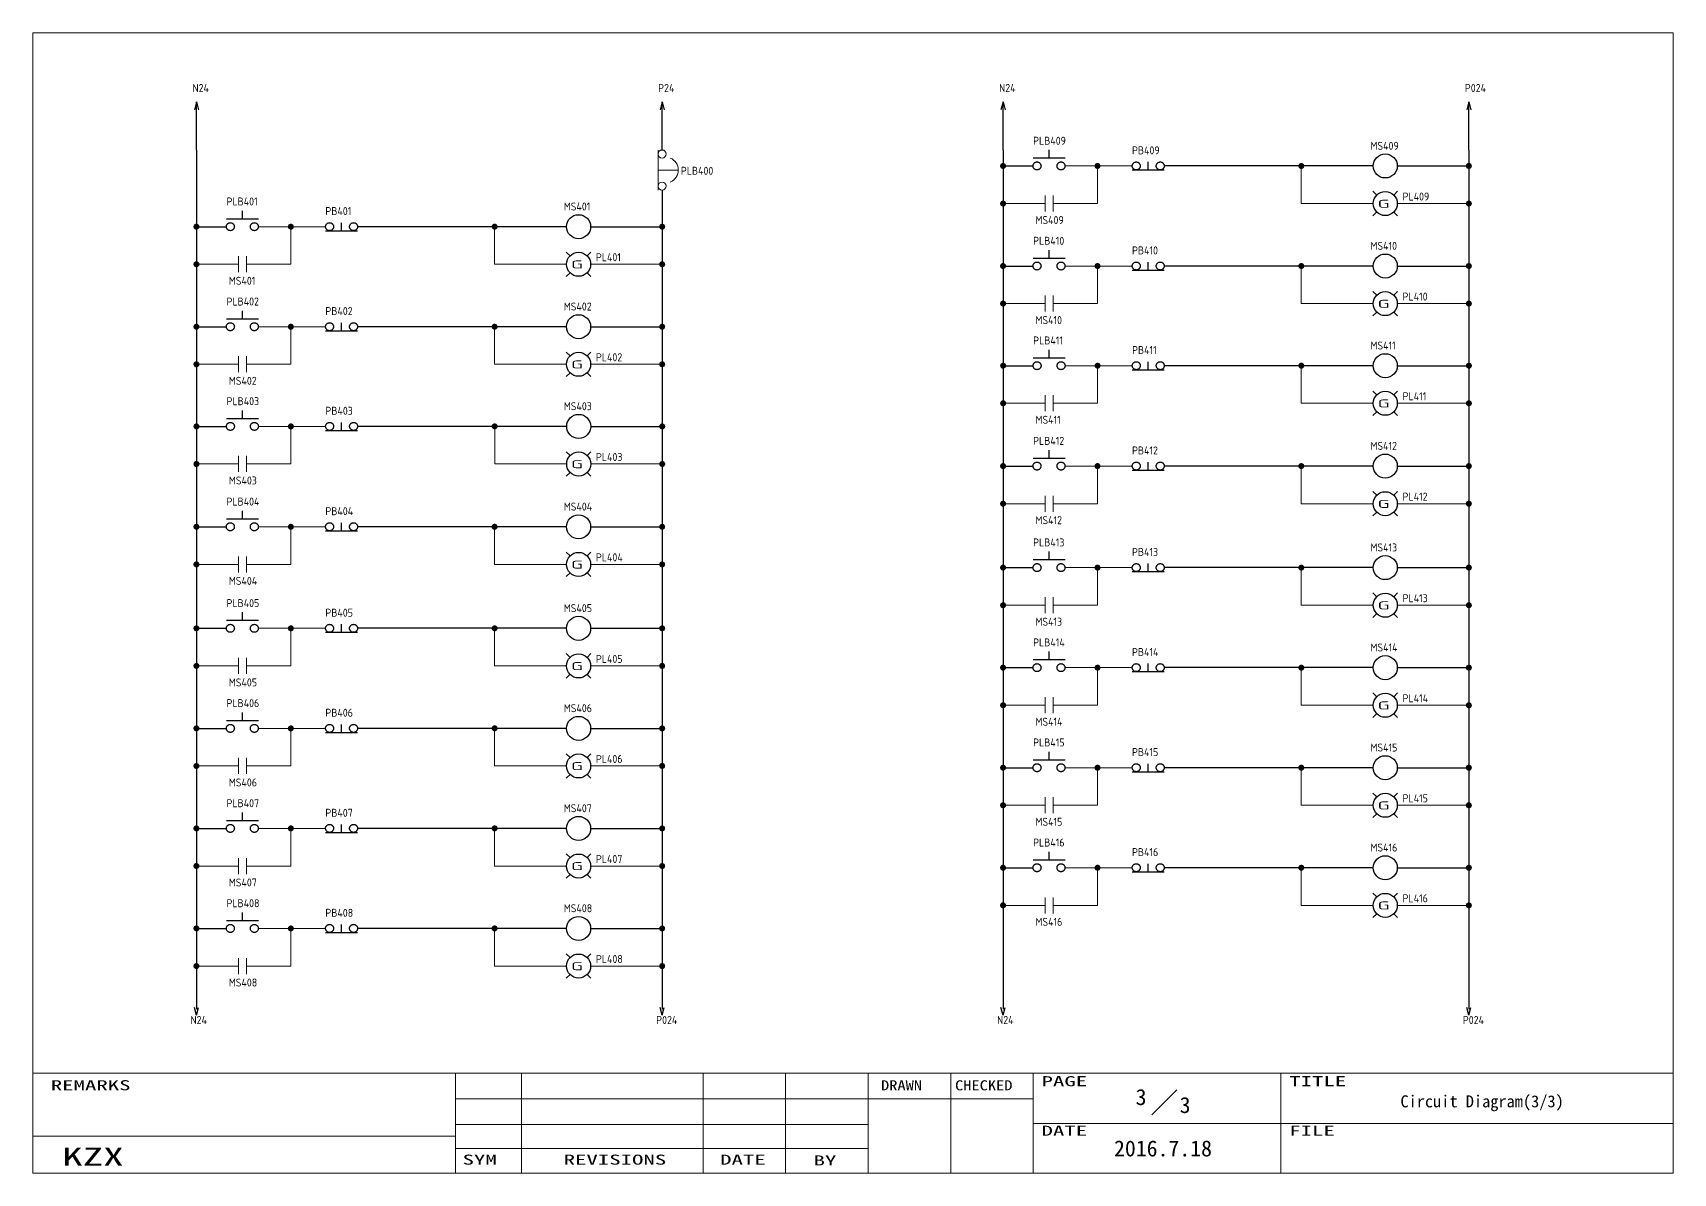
# Model space of a CAD drawing. Extents: x -319 to 2858, y -2689 to 285.
# Drawn here: x 1914 to 2324, y -1587.7 to -1302.7 of the extents above; entities that cross this region are included whole.
import ezdxf
from ezdxf.enums import TextEntityAlignment as Align

# ---------------------------------------------------------------- set-up
doc = ezdxf.new("R2010")
doc.units = 0
doc.header["$LTSCALE"] = 0.3
doc.header["$MEASUREMENT"] = 0
doc.linetypes.add('実線', pattern=[20001, 20000, -1])
doc.layers.get('0').update_dxf_attribs({"linetype": '実線'})
for name, color, linetype, lineweight in [('01図枠', 5, 'CONTINUOUS', 9), ('02接続図', 7, 'CONTINUOUS', 5), ('10外形', 7, 'CONTINUOUS', 9)]:
    doc.layers.add(name, color=color, linetype=linetype, lineweight=lineweight)
doc.layers.add('BLOCK', color=7, linetype='CONTINUOUS')
doc.layers.add('図形１', color=7, linetype='実線')
doc.styles.get("Standard").update_dxf_attribs({"font": 'ISOCP.shx', "height": 4, "bigfont": 'extfont.shx'})
doc.styles.add('電気標準', font='ISOCP.shx', dxfattribs={"height": 2.5, "bigfont": 'extfont.shx'})
doc.styles.add('ＭＳＰゴシック', font='')
doc.styles.get('ＭＳＰゴシック').set_extended_font_data('SimSun')

# ---------------------------------------------------------------- blocks, each defined once
blk = doc.blocks.new('矢印（右向）')
at = {"layer": 'BLOCK'}
for q in [(-1.93, 0.52), (-1.93, -0.52)]:
    blk.add_line((0, 0), q, dxfattribs=at)

msp = doc.modelspace()

# ---------------------------------------------------------------- linework, layer by layer
for p, q in [((1954.91, -1331.96), (1954.91, -1319.96)), ((2071.31, -1331.96), (2071.31, -1319.96)), ((2156.52, -1331.96), (2156.52, -1319.96)), ((2272.93, -1331.96), (2272.93, -1319.96)), ((2168, -1333.95), (2168, -1331.95)), ((2164, -1333.95), (2172, -1333.95)), ((2192.8, -1336.95), (2192.8, -1334.95)), ((2249.05, -1335.95), (2196.8, -1335.95)), ((2255.05, -1335.95), (2272.93, -1335.95)), ((2188.8, -1336.95), (2196.8, -1336.95)), ((1966.38, -1349.12), (1966.38, -1347.12)), ((1962.38, -1349.12), (1970.38, -1349.12)), ((1987.18, -1352.12), (1995.18, -1352.12)), ((1991.18, -1352.12), (1991.18, -1350.12)), ((2047.43, -1351.12), (1995.18, -1351.12)), ((2053.43, -1351.12), (2071.31, -1351.12)), ((2168, -1358.95), (2168, -1356.95)), ((2164, -1358.95), (2172, -1358.95)), ((2192.8, -1361.95), (2192.8, -1359.95)), ((2249.05, -1360.95), (2196.8, -1360.95)), ((2255.05, -1360.95), (2272.93, -1360.95)), ((2188.8, -1361.95), (2196.8, -1361.95)), ((1966.38, -1374.12), (1966.38, -1372.12)), ((1962.38, -1374.12), (1970.38, -1374.12)), ((1987.18, -1377.12), (1995.18, -1377.12)), ((1991.18, -1377.12), (1991.18, -1375.12)), ((2047.43, -1376.12), (1995.18, -1376.12)), ((2053.43, -1376.12), (2071.31, -1376.12)), ((2164.01, -1383.86), (2172.01, -1383.86)), ((2168.01, -1383.86), (2168.01, -1381.86)), ((2192.81, -1386.86), (2192.81, -1384.86)), ((2188.81, -1386.86), (2196.81, -1386.86)), ((2249.06, -1385.86), (2196.81, -1385.86)), ((2255.06, -1385.86), (2272.94, -1385.86)), ((1966.39, -1399.03), (1966.39, -1397.03)), ((1962.39, -1399.03), (1970.39, -1399.03)), ((1987.19, -1402.03), (1995.19, -1402.03)), ((1991.19, -1402.03), (1991.19, -1400.03)), ((2047.45, -1401.03), (1995.19, -1401.03)), ((2053.45, -1401.03), (2071.32, -1401.03)), ((2164, -1408.95), (2172, -1408.95)), ((2168, -1408.95), (2168, -1406.95)), ((2192.8, -1411.95), (2192.8, -1409.95)), ((2188.8, -1411.95), (2196.8, -1411.95)), ((2249.05, -1410.95), (2196.8, -1410.95)), ((2255.05, -1410.95), (2272.93, -1410.95)), ((1966.38, -1424.12), (1966.38, -1422.12)), ((1962.38, -1424.12), (1970.38, -1424.12)), ((1991.18, -1427.12), (1991.18, -1425.12)), ((2047.43, -1426.12), (1995.18, -1426.12)), ((2053.43, -1426.12), (2071.31, -1426.12)), ((1987.18, -1427.12), (1995.18, -1427.12)), ((2164, -1434.33), (2172, -1434.33)), ((2168, -1434.33), (2168, -1432.33)), ((2188.8, -1437.33), (2196.8, -1437.33)), ((2192.8, -1437.33), (2192.8, -1435.33)), ((2249.05, -1436.33), (2196.8, -1436.33)), ((2255.05, -1436.33), (2272.93, -1436.33)), ((1962.38, -1449.5), (1970.38, -1449.5)), ((1966.38, -1449.5), (1966.38, -1447.5)), ((1991.18, -1452.5), (1991.18, -1450.5)), ((1987.18, -1452.5), (1995.18, -1452.5)), ((2047.43, -1451.5), (1995.18, -1451.5)), ((2053.43, -1451.5), (2071.31, -1451.5)), ((2164, -1459.33), (2172, -1459.33)), ((2168, -1459.33), (2168, -1457.33)), ((2188.8, -1462.33), (2196.8, -1462.33)), ((2192.8, -1462.33), (2192.8, -1460.33)), ((2249.05, -1461.33), (2196.8, -1461.33)), ((2255.05, -1461.33), (2272.93, -1461.33)), ((1962.38, -1474.5), (1970.38, -1474.5)), ((1966.38, -1474.5), (1966.38, -1472.5)), ((1991.18, -1477.5), (1991.18, -1475.5)), ((1987.18, -1477.5), (1995.18, -1477.5)), ((2047.43, -1476.5), (1995.18, -1476.5)), ((2053.43, -1476.5), (2071.31, -1476.5)), ((2168, -1484.33), (2168, -1482.33)), ((2164, -1484.33), (2172, -1484.33)), ((2188.8, -1487.33), (2196.8, -1487.33)), ((2192.8, -1487.33), (2192.8, -1485.33)), ((2249.05, -1486.33), (2196.8, -1486.33)), ((2255.05, -1486.33), (2272.93, -1486.33)), ((1962.38, -1499.5), (1970.38, -1499.5)), ((1966.38, -1499.5), (1966.38, -1497.5)), ((1991.18, -1502.5), (1991.18, -1500.5)), ((1987.18, -1502.5), (1995.18, -1502.5)), ((2047.43, -1501.5), (1995.18, -1501.5)), ((2053.43, -1501.5), (2071.31, -1501.5)), ((2168, -1509.33), (2168, -1507.33)), ((2164, -1509.33), (2172, -1509.33)), ((2188.8, -1512.33), (2196.8, -1512.33)), ((2192.8, -1512.33), (2192.8, -1510.33)), ((2249.05, -1511.33), (2196.8, -1511.33)), ((2255.05, -1511.33), (2272.93, -1511.33)), ((1962.38, -1524.5), (1970.38, -1524.5)), ((1966.38, -1524.5), (1966.38, -1522.5)), ((1987.18, -1527.5), (1995.18, -1527.5)), ((1991.18, -1527.5), (1991.18, -1525.5)), ((2047.43, -1526.5), (1995.18, -1526.5)), ((2053.43, -1526.5), (2071.31, -1526.5))]:
    msp.add_line(p, q)
for centre in [(2165, -1335.95), (2171, -1335.95), (2189.8, -1335.95), (2195.8, -1335.95), (1963.38, -1351.12), (1969.38, -1351.12), (1988.18, -1351.12), (1994.18, -1351.12), (2165, -1360.95), (2171, -1360.95), (2189.8, -1360.95), (2195.8, -1360.95), (1963.38, -1376.12), (1969.38, -1376.12), (1988.18, -1376.12), (1994.18, -1376.12), (2165.01, -1385.86), (2171.01, -1385.86), (2189.81, -1385.86), (2195.81, -1385.86), (1963.39, -1401.03), (1969.39, -1401.03), (1988.19, -1401.03), (1994.19, -1401.03), (2165, -1410.95), (2171, -1410.95), (2189.8, -1410.95), (2195.8, -1410.95), (1963.38, -1426.12), (1969.38, -1426.12), (1988.18, -1426.12), (1994.18, -1426.12), (2165, -1436.33), (2171, -1436.33), (2189.8, -1436.33), (2195.8, -1436.33), (1963.38, -1451.5), (1969.38, -1451.5), (1988.18, -1451.5), (1994.18, -1451.5), (2165, -1461.33), (2171, -1461.33), (2189.8, -1461.33), (2195.8, -1461.33), (1963.38, -1476.5), (1969.38, -1476.5), (1988.18, -1476.5), (1994.18, -1476.5), (2165, -1486.33), (2171, -1486.33), (2189.8, -1486.33), (2195.8, -1486.33), (1963.38, -1501.5), (1969.38, -1501.5), (1988.18, -1501.5), (1994.18, -1501.5), (2165, -1511.33), (2171, -1511.33), (2189.8, -1511.33), (2195.8, -1511.33), (1963.38, -1526.5), (1969.38, -1526.5), (1988.18, -1526.5), (1994.18, -1526.5)]:
    msp.add_circle(centre, 1)
at = {"layer": '01図枠', "linetype": 'Continuous', "lineweight": 5}
for p, q in [((1914.01, -1587.67), (1914.01, -1302.67)), ((1914.01, -1302.67), (2324.01, -1302.67)), ((2324.01, -1302.67), (2324.01, -1587.67)), ((1914.01, -1562.67), (2324.01, -1562.67)), ((2019.62, -1562.67), (2019.62, -1587.67)), ((2036.13, -1562.67), (2036.13, -1587.67)), ((2081.53, -1562.67), (2081.53, -1587.67)), ((2102.16, -1562.67), (2102.16, -1587.67)), ((2122.8, -1562.67), (2122.8, -1587.67)), ((2143.44, -1587.67), (2143.44, -1562.67)), ((2164.07, -1562.67), (2164.07, -1587.67)), ((2225.98, -1587.67), (2225.98, -1562.67)), ((2019.62, -1569.1), (2122.8, -1569.1)), ((2122.8, -1569.1), (2164.07, -1569.1)), ((2199.93, -1566.86), (2193.74, -1573.05)), ((2019.62, -1578.38), (1914.01, -1578.38)), ((2019.62, -1575.52), (2122.8, -1575.52)), ((2164.07, -1575.29), (2324.01, -1575.29)), ((2019.62, -1581.48), (2122.8, -1581.48)), ((2324.01, -1587.67), (1914.01, -1587.67))]:
    msp.add_line(p, q, dxfattribs=at)
at = {"layer": '02接続図'}
for p, q in [((2070.34, -1331.96), (2070.34, -1341.96)), ((2075.34, -1336.96), (2070.34, -1336.96))]:
    msp.add_line(p, q, dxfattribs=at)
at = {"layer": '02接続図', "linetype": 'Continuous'}
for p, q in [((2167.04, -1347.35), (2167.04, -1343.35)), ((2169.04, -1347.35), (2169.04, -1343.35)), ((1965.43, -1362.52), (1965.43, -1358.52)), ((1967.43, -1362.52), (1967.43, -1358.52)), ((2167.04, -1372.35), (2167.04, -1368.35)), ((2169.04, -1372.35), (2169.04, -1368.35)), ((1965.43, -1387.52), (1965.43, -1383.52)), ((1967.43, -1387.52), (1967.43, -1383.52)), ((2167.05, -1397.26), (2167.05, -1393.26)), ((2169.05, -1397.26), (2169.05, -1393.26)), ((1965.44, -1412.43), (1965.44, -1408.43)), ((1967.44, -1412.43), (1967.44, -1408.43)), ((2167.04, -1422.35), (2167.04, -1418.35)), ((2169.04, -1422.35), (2169.04, -1418.35)), ((1965.43, -1437.52), (1965.43, -1433.52)), ((1967.43, -1437.52), (1967.43, -1433.52)), ((2167.04, -1447.73), (2167.04, -1443.73)), ((2169.04, -1447.73), (2169.04, -1443.73)), ((1965.43, -1462.9), (1965.43, -1458.9)), ((1967.43, -1462.9), (1967.43, -1458.9)), ((2167.04, -1472.73), (2167.04, -1468.73)), ((2169.04, -1472.73), (2169.04, -1468.73)), ((1965.43, -1487.9), (1965.43, -1483.9)), ((1967.43, -1487.9), (1967.43, -1483.9)), ((2167.04, -1497.73), (2167.04, -1493.73)), ((2169.04, -1497.73), (2169.04, -1493.73)), ((1965.43, -1512.9), (1965.43, -1508.9)), ((1967.43, -1512.9), (1967.43, -1508.9)), ((2167.04, -1522.73), (2167.04, -1518.73)), ((2169.04, -1522.73), (2169.04, -1518.73)), ((1965.43, -1537.9), (1965.43, -1533.9)), ((1967.43, -1537.9), (1967.43, -1533.9))]:
    msp.add_line(p, q, dxfattribs=at)
at = {"layer": '02接続図'}
for centre in [(2071.31, -1332.96), (2071.31, -1340.96)]:
    msp.add_circle(centre, 1, dxfattribs=at)
msp.add_arc((2072.09, -1336.96), 3.25, 292.6199, 67.3801, dxfattribs=at)
at = {"layer": '10外形'}
for p, q in [((2172, -1335.95), (2188.8, -1335.95)), ((2180.13, -1345.35), (2180.13, -1335.95)), ((2231.05, -1345.35), (2231.05, -1335.95)), ((2167.04, -1345.35), (2156.52, -1345.35)), ((2169.04, -1345.35), (2180.13, -1345.35)), ((2249.05, -1345.35), (2231.05, -1345.35)), ((2255.05, -1345.35), (2272.93, -1345.35)), ((1970.38, -1351.12), (1987.18, -1351.12)), ((1978.51, -1360.52), (1978.51, -1351.12)), ((2029.43, -1360.52), (2029.43, -1351.12)), ((1965.43, -1360.52), (1954.91, -1360.52)), ((1967.43, -1360.52), (1978.51, -1360.52)), ((2047.43, -1360.52), (2029.43, -1360.52)), ((2053.43, -1360.52), (2071.31, -1360.52)), ((2172, -1360.95), (2188.8, -1360.95)), ((2180.13, -1370.35), (2180.13, -1360.95)), ((2231.05, -1370.35), (2231.05, -1360.95)), ((2167.04, -1370.35), (2156.52, -1370.35)), ((2169.04, -1370.35), (2180.13, -1370.35)), ((2249.05, -1370.35), (2231.05, -1370.35)), ((2255.05, -1370.35), (2272.93, -1370.35)), ((1970.38, -1376.12), (1987.18, -1376.12)), ((1978.51, -1385.52), (1978.51, -1376.12)), ((2029.43, -1385.52), (2029.43, -1376.12)), ((1965.43, -1385.52), (1954.91, -1385.52)), ((1967.43, -1385.52), (1978.51, -1385.52)), ((2047.43, -1385.52), (2029.43, -1385.52)), ((2053.43, -1385.52), (2071.31, -1385.52)), ((2172.01, -1385.86), (2188.81, -1385.86)), ((2180.14, -1395.26), (2180.14, -1385.86)), ((2231.06, -1395.26), (2231.06, -1385.86)), ((2167.05, -1395.26), (2156.54, -1395.26)), ((2169.05, -1395.26), (2180.14, -1395.26)), ((2249.06, -1395.26), (2231.06, -1395.26)), ((2255.06, -1395.26), (2272.94, -1395.26)), ((1970.39, -1401.03), (1987.19, -1401.03)), ((1978.52, -1410.43), (1978.52, -1401.03)), ((2029.45, -1410.43), (2029.45, -1401.03)), ((1965.44, -1410.43), (1954.92, -1410.43)), ((1967.44, -1410.43), (1978.52, -1410.43)), ((2047.45, -1410.43), (2029.45, -1410.43)), ((2053.45, -1410.43), (2071.32, -1410.43)), ((2172, -1410.95), (2188.8, -1410.95)), ((2180.13, -1420.35), (2180.13, -1410.95)), ((2231.05, -1420.35), (2231.05, -1410.95)), ((2167.04, -1420.35), (2156.52, -1420.35)), ((2169.04, -1420.35), (2180.13, -1420.35)), ((2249.05, -1420.35), (2231.05, -1420.35)), ((2255.05, -1420.35), (2272.93, -1420.35)), ((1970.38, -1426.12), (1987.18, -1426.12)), ((1978.51, -1435.52), (1978.51, -1426.12)), ((2029.43, -1435.52), (2029.43, -1426.12)), ((1965.43, -1435.52), (1954.91, -1435.52)), ((1967.43, -1435.52), (1978.51, -1435.52)), ((2047.43, -1435.52), (2029.43, -1435.52)), ((2053.43, -1435.52), (2071.31, -1435.52)), ((2172, -1436.33), (2188.8, -1436.33)), ((2180.13, -1445.73), (2180.13, -1436.33)), ((2231.05, -1445.73), (2231.05, -1436.33)), ((2167.04, -1445.73), (2156.52, -1445.73)), ((2169.04, -1445.73), (2180.13, -1445.73)), ((2249.05, -1445.73), (2231.05, -1445.73)), ((2255.05, -1445.73), (2272.93, -1445.73)), ((1970.38, -1451.5), (1987.18, -1451.5)), ((1978.51, -1460.9), (1978.51, -1451.5)), ((2029.43, -1460.9), (2029.43, -1451.5)), ((1965.43, -1460.9), (1954.91, -1460.9)), ((1967.43, -1460.9), (1978.51, -1460.9)), ((2047.43, -1460.9), (2029.43, -1460.9)), ((2053.43, -1460.9), (2071.31, -1460.9)), ((2172, -1461.33), (2188.8, -1461.33)), ((2180.13, -1470.73), (2180.13, -1461.33)), ((2231.05, -1470.73), (2231.05, -1461.33)), ((2167.04, -1470.73), (2156.52, -1470.73)), ((2169.04, -1470.73), (2180.13, -1470.73)), ((2249.05, -1470.73), (2231.05, -1470.73)), ((2255.05, -1470.73), (2272.93, -1470.73)), ((1970.38, -1476.5), (1987.18, -1476.5)), ((1978.51, -1485.9), (1978.51, -1476.5)), ((2029.43, -1485.9), (2029.43, -1476.5)), ((1965.43, -1485.9), (1954.91, -1485.9)), ((1967.43, -1485.9), (1978.51, -1485.9)), ((2047.43, -1485.9), (2029.43, -1485.9)), ((2053.43, -1485.9), (2071.31, -1485.9)), ((2172, -1486.33), (2188.8, -1486.33)), ((2180.13, -1495.73), (2180.13, -1486.33)), ((2231.05, -1495.73), (2231.05, -1486.33)), ((2167.04, -1495.73), (2156.52, -1495.73)), ((2169.04, -1495.73), (2180.13, -1495.73)), ((2249.05, -1495.73), (2231.05, -1495.73)), ((2255.05, -1495.73), (2272.93, -1495.73)), ((1970.38, -1501.5), (1987.18, -1501.5)), ((1978.51, -1510.9), (1978.51, -1501.5)), ((2029.43, -1510.9), (2029.43, -1501.5)), ((1965.43, -1510.9), (1954.91, -1510.9)), ((1967.43, -1510.9), (1978.51, -1510.9)), ((2047.43, -1510.9), (2029.43, -1510.9)), ((2053.43, -1510.9), (2071.31, -1510.9)), ((2172, -1511.33), (2188.8, -1511.33)), ((2180.13, -1520.73), (2180.13, -1511.33)), ((2231.05, -1520.73), (2231.05, -1511.33)), ((2167.04, -1520.73), (2156.52, -1520.73)), ((2169.04, -1520.73), (2180.13, -1520.73)), ((2249.05, -1520.73), (2231.05, -1520.73)), ((2255.05, -1520.73), (2272.93, -1520.73)), ((1970.38, -1526.5), (1987.18, -1526.5)), ((1978.51, -1535.9), (1978.51, -1526.5)), ((2029.43, -1535.9), (2029.43, -1526.5)), ((1965.43, -1535.9), (1954.91, -1535.9)), ((1967.43, -1535.9), (1978.51, -1535.9)), ((2047.43, -1535.9), (2029.43, -1535.9)), ((2053.43, -1535.9), (2071.31, -1535.9))]:
    msp.add_line(p, q, dxfattribs=at)
at = {"layer": 'BLOCK'}
for centre in [(2252.05, -1335.95), (2252.05, -1345.35), (2050.43, -1351.12), (2050.43, -1360.52), (2252.05, -1360.95), (2252.05, -1370.35), (2050.43, -1376.12), (2050.43, -1385.52), (2252.06, -1385.86), (2252.06, -1395.26), (2050.45, -1401.03), (2050.45, -1410.43), (2252.05, -1410.95), (2252.05, -1420.35), (2050.43, -1426.12), (2050.43, -1435.52), (2252.05, -1436.33), (2252.05, -1445.73), (2050.43, -1451.5), (2050.43, -1460.9), (2252.05, -1461.33), (2252.05, -1470.73), (2050.43, -1476.5), (2050.43, -1485.9), (2252.05, -1486.33), (2252.05, -1495.73), (2050.43, -1501.5), (2050.43, -1510.9), (2252.05, -1511.33), (2252.05, -1520.73), (2050.43, -1526.5), (2050.43, -1535.9)]:
    msp.add_circle(centre, 3, dxfattribs=at)
at = {"layer": '図形１', "color": 7}
for p, q in [((1954.91, -1331.96), (1954.91, -1399.79)), ((2156.52, -1331.96), (2156.52, -1406.65)), ((2272.93, -1331.96), (2272.93, -1406.65)), ((2071.31, -1341.96), (2071.31, -1399.79)), ((1954.91, -1399.79), (1954.91, -1546.68)), ((2071.31, -1399.79), (2071.31, -1546.68)), ((2156.52, -1399.79), (2156.52, -1546.68)), ((2272.93, -1399.79), (2272.93, -1546.68))]:
    msp.add_line(p, q, dxfattribs=at)
at = {"layer": '図形１'}
for p, q in [((2156.52, -1335.95), (2164, -1335.95)), ((2249.92, -1343.24), (2248.95, -1342.28)), ((2254.17, -1343.23), (2255.13, -1342.28)), ((2248.95, -1348.39), (2249.9, -1347.45)), ((2255.13, -1348.39), (2254.19, -1347.46)), ((1954.91, -1351.12), (1962.38, -1351.12)), ((2048.3, -1358.41), (2047.33, -1357.45)), ((2052.55, -1358.4), (2053.51, -1357.45)), ((2156.52, -1360.95), (2164, -1360.95)), ((2047.33, -1363.56), (2048.29, -1362.62)), ((2053.51, -1363.56), (2052.57, -1362.63)), ((2249.92, -1368.24), (2248.95, -1367.28)), ((2254.17, -1368.23), (2255.13, -1367.28)), ((2248.95, -1373.39), (2249.9, -1372.45)), ((2255.13, -1373.39), (2254.19, -1372.46)), ((1954.91, -1376.12), (1962.38, -1376.12)), ((2048.3, -1383.41), (2047.33, -1382.45)), ((2052.55, -1383.4), (2053.51, -1382.45)), ((2047.33, -1388.56), (2048.29, -1387.62)), ((2053.51, -1388.56), (2052.57, -1387.63)), ((2156.54, -1385.86), (2164.01, -1385.86)), ((2249.93, -1393.15), (2248.96, -1392.19)), ((2254.18, -1393.14), (2255.14, -1392.19)), ((2248.96, -1398.3), (2249.92, -1397.36)), ((2255.14, -1398.3), (2254.2, -1397.37)), ((1954.92, -1401.03), (1962.39, -1401.03)), ((2048.31, -1408.32), (2047.34, -1407.36)), ((2052.56, -1408.31), (2053.52, -1407.36)), ((2047.34, -1413.47), (2048.3, -1412.53)), ((2053.52, -1413.47), (2052.58, -1412.54)), ((2156.52, -1410.95), (2164, -1410.95)), ((2249.92, -1418.24), (2248.95, -1417.28)), ((2254.17, -1418.23), (2255.13, -1417.28)), ((2248.95, -1423.39), (2249.9, -1422.45)), ((2255.13, -1423.39), (2254.19, -1422.46)), ((1954.91, -1426.12), (1962.38, -1426.12)), ((2048.3, -1433.41), (2047.33, -1432.45)), ((2052.55, -1433.4), (2053.51, -1432.45)), ((2047.33, -1438.56), (2048.29, -1437.62)), ((2053.51, -1438.56), (2052.57, -1437.63)), ((2156.52, -1436.33), (2164, -1436.33)), ((2249.92, -1443.62), (2248.95, -1442.66)), ((2254.17, -1443.6), (2255.13, -1442.66)), ((2248.95, -1448.77), (2249.9, -1447.82)), ((2255.13, -1448.77), (2254.19, -1447.84)), ((1954.91, -1451.5), (1962.38, -1451.5)), ((2048.3, -1458.79), (2047.33, -1457.83)), ((2052.55, -1458.77), (2053.51, -1457.83)), ((2047.33, -1463.94), (2048.29, -1462.99)), ((2053.51, -1463.94), (2052.57, -1463.01)), ((2156.52, -1461.33), (2164, -1461.33)), ((2249.92, -1468.62), (2248.95, -1467.66)), ((2254.17, -1468.6), (2255.13, -1467.66)), ((2248.95, -1473.77), (2249.9, -1472.82)), ((2255.13, -1473.77), (2254.19, -1472.84)), ((1954.91, -1476.5), (1962.38, -1476.5)), ((2048.3, -1483.79), (2047.33, -1482.83)), ((2052.55, -1483.77), (2053.51, -1482.83)), ((2047.33, -1488.94), (2048.29, -1487.99)), ((2053.51, -1488.94), (2052.57, -1488.01)), ((2156.52, -1486.33), (2164, -1486.33)), ((2249.92, -1493.62), (2248.95, -1492.66)), ((2254.17, -1493.6), (2255.13, -1492.66)), ((2248.95, -1498.77), (2249.9, -1497.82)), ((2255.13, -1498.77), (2254.19, -1497.84)), ((1954.91, -1501.5), (1962.38, -1501.5)), ((2048.3, -1508.79), (2047.33, -1507.83)), ((2052.55, -1508.77), (2053.51, -1507.83)), ((2156.52, -1511.33), (2164, -1511.33)), ((2047.33, -1513.94), (2048.29, -1512.99)), ((2053.51, -1513.94), (2052.57, -1513.01)), ((2249.92, -1518.62), (2248.95, -1517.66)), ((2254.17, -1518.6), (2255.13, -1517.66)), ((2248.95, -1523.77), (2249.9, -1522.82)), ((2255.13, -1523.77), (2254.19, -1522.84)), ((1954.91, -1526.5), (1962.38, -1526.5)), ((2048.3, -1533.79), (2047.33, -1532.83)), ((2052.55, -1533.77), (2053.51, -1532.83)), ((2047.33, -1538.94), (2048.29, -1537.99)), ((2053.51, -1538.94), (2052.57, -1538.01))]:
    msp.add_line(p, q, dxfattribs=at)
at = {"layer": '図形１', "const_width": 0.75}
for points in [[(2156.15, -1335.95, 1), (2156.9, -1335.95, 1)], [(2179.75, -1335.95, 1), (2180.5, -1335.95, 1)], [(2230.68, -1335.95, 1), (2231.43, -1335.95, 1)], [(2272.56, -1335.95, 1), (2273.31, -1335.95, 1)], [(2156.15, -1345.35, 1), (2156.9, -1345.35, 1)], [(2272.56, -1345.35, 1), (2273.31, -1345.35, 1)], [(1954.53, -1351.12, 1), (1955.28, -1351.12, 1)], [(1978.13, -1351.12, 1), (1978.88, -1351.12, 1)], [(2029.06, -1351.12, 1), (2029.81, -1351.12, 1)], [(2070.94, -1351.12, 1), (2071.69, -1351.12, 1)], [(1954.53, -1360.52, 1), (1955.28, -1360.52, 1)], [(2070.94, -1360.52, 1), (2071.69, -1360.52, 1)], [(2156.15, -1360.95, 1), (2156.9, -1360.95, 1)], [(2179.75, -1360.95, 1), (2180.5, -1360.95, 1)], [(2230.68, -1360.95, 1), (2231.43, -1360.95, 1)], [(2272.56, -1360.95, 1), (2273.31, -1360.95, 1)], [(2156.15, -1370.35, 1), (2156.9, -1370.35, 1)], [(2272.56, -1370.35, 1), (2273.31, -1370.35, 1)], [(1954.53, -1376.12, 1), (1955.28, -1376.12, 1)], [(1978.13, -1376.12, 1), (1978.88, -1376.12, 1)], [(2029.06, -1376.12, 1), (2029.81, -1376.12, 1)], [(2070.94, -1376.12, 1), (2071.69, -1376.12, 1)], [(1954.53, -1385.52, 1), (1955.28, -1385.52, 1)], [(2070.94, -1385.52, 1), (2071.69, -1385.52, 1)], [(2156.16, -1385.86, 1), (2156.91, -1385.86, 1)], [(2179.76, -1385.86, 1), (2180.51, -1385.86, 1)], [(2230.69, -1385.86, 1), (2231.44, -1385.86, 1)], [(2272.57, -1385.86, 1), (2273.32, -1385.86, 1)], [(2156.16, -1395.26, 1), (2156.91, -1395.26, 1)], [(2272.57, -1395.26, 1), (2273.32, -1395.26, 1)], [(1954.54, -1401.03, 1), (1955.29, -1401.03, 1)], [(1978.14, -1401.03, 1), (1978.89, -1401.03, 1)], [(2029.07, -1401.03, 1), (2029.82, -1401.03, 1)], [(2070.95, -1401.03, 1), (2071.7, -1401.03, 1)], [(1954.54, -1410.43, 1), (1955.29, -1410.43, 1)], [(2070.95, -1410.43, 1), (2071.7, -1410.43, 1)], [(2156.15, -1410.95, 1), (2156.9, -1410.95, 1)], [(2179.75, -1410.95, 1), (2180.5, -1410.95, 1)], [(2230.68, -1410.95, 1), (2231.43, -1410.95, 1)], [(2272.56, -1410.95, 1), (2273.31, -1410.95, 1)], [(2156.15, -1420.35, 1), (2156.9, -1420.35, 1)], [(2272.56, -1420.35, 1), (2273.31, -1420.35, 1)], [(1954.53, -1426.12, 1), (1955.28, -1426.12, 1)], [(1978.13, -1426.12, 1), (1978.88, -1426.12, 1)], [(2029.06, -1426.12, 1), (2029.81, -1426.12, 1)], [(2070.94, -1426.12, 1), (2071.69, -1426.12, 1)], [(1954.53, -1435.52, 1), (1955.28, -1435.52, 1)], [(2070.94, -1435.52, 1), (2071.69, -1435.52, 1)], [(2156.15, -1436.33, 1), (2156.9, -1436.33, 1)], [(2179.75, -1436.33, 1), (2180.5, -1436.33, 1)], [(2230.68, -1436.33, 1), (2231.43, -1436.33, 1)], [(2272.56, -1436.33, 1), (2273.31, -1436.33, 1)], [(2156.15, -1445.73, 1), (2156.9, -1445.73, 1)], [(2272.56, -1445.73, 1), (2273.31, -1445.73, 1)], [(1954.53, -1451.5, 1), (1955.28, -1451.5, 1)], [(1978.13, -1451.5, 1), (1978.88, -1451.5, 1)], [(2029.06, -1451.5, 1), (2029.81, -1451.5, 1)], [(2070.94, -1451.5, 1), (2071.69, -1451.5, 1)], [(1954.53, -1460.9, 1), (1955.28, -1460.9, 1)], [(2070.94, -1460.9, 1), (2071.69, -1460.9, 1)], [(2156.15, -1461.33, 1), (2156.9, -1461.33, 1)], [(2179.75, -1461.33, 1), (2180.5, -1461.33, 1)], [(2230.68, -1461.33, 1), (2231.43, -1461.33, 1)], [(2272.56, -1461.33, 1), (2273.31, -1461.33, 1)], [(2156.15, -1470.73, 1), (2156.9, -1470.73, 1)], [(2272.56, -1470.73, 1), (2273.31, -1470.73, 1)], [(1954.53, -1476.5, 1), (1955.28, -1476.5, 1)], [(1978.13, -1476.5, 1), (1978.88, -1476.5, 1)], [(2029.06, -1476.5, 1), (2029.81, -1476.5, 1)], [(2070.94, -1476.5, 1), (2071.69, -1476.5, 1)], [(1954.53, -1485.9, 1), (1955.28, -1485.9, 1)], [(2070.94, -1485.9, 1), (2071.69, -1485.9, 1)], [(2156.15, -1486.33, 1), (2156.9, -1486.33, 1)], [(2179.75, -1486.33, 1), (2180.5, -1486.33, 1)], [(2230.68, -1486.33, 1), (2231.43, -1486.33, 1)], [(2272.56, -1486.33, 1), (2273.31, -1486.33, 1)], [(2156.15, -1495.73, 1), (2156.9, -1495.73, 1)], [(2272.56, -1495.73, 1), (2273.31, -1495.73, 1)], [(1954.53, -1501.5, 1), (1955.28, -1501.5, 1)], [(1978.13, -1501.5, 1), (1978.88, -1501.5, 1)], [(2029.06, -1501.5, 1), (2029.81, -1501.5, 1)], [(2070.94, -1501.5, 1), (2071.69, -1501.5, 1)], [(1954.53, -1510.9, 1), (1955.28, -1510.9, 1)], [(2070.94, -1510.9, 1), (2071.69, -1510.9, 1)], [(2156.15, -1511.33, 1), (2156.9, -1511.33, 1)], [(2179.75, -1511.33, 1), (2180.5, -1511.33, 1)], [(2230.68, -1511.33, 1), (2231.43, -1511.33, 1)], [(2272.56, -1511.33, 1), (2273.31, -1511.33, 1)], [(2156.15, -1520.73, 1), (2156.9, -1520.73, 1)], [(2272.56, -1520.73, 1), (2273.31, -1520.73, 1)], [(1954.53, -1526.5, 1), (1955.28, -1526.5, 1)], [(1978.13, -1526.5, 1), (1978.88, -1526.5, 1)], [(2029.06, -1526.5, 1), (2029.81, -1526.5, 1)], [(2070.94, -1526.5, 1), (2071.69, -1526.5, 1)], [(1954.53, -1535.9, 1), (1955.28, -1535.9, 1)], [(2070.94, -1535.9, 1), (2071.69, -1535.9, 1)]]:
    msp.add_lwpolyline(points, format="xyb", close=True, dxfattribs=at)

# ---------------------------------------------------------------- block references
at = {"layer": '図形１', "color": 7, "xscale": -1, "rotation": 270}
for p in [(1954.91, -1319.96), (2071.31, -1319.96), (2156.52, -1319.96), (2272.93, -1319.96)]:
    msp.add_blockref('矢印（右向）', p, dxfattribs=at)
at = {"layer": '図形１', "color": 7, "rotation": 270}
for p in [(1954.91, -1548.18), (2071.31, -1548.18), (2156.52, -1548.18), (2272.93, -1548.18)]:
    msp.add_blockref('矢印（右向）', p, dxfattribs=at)

# ---------------------------------------------------------------- texts
at = {"width": 2.307692}
for p, p2 in [((2250.14, -1346.4), (2253.14, -1346.4)), ((2048.53, -1361.57), (2051.53, -1361.57)), ((2250.14, -1371.4), (2253.14, -1371.4)), ((2048.53, -1386.57), (2051.53, -1386.57)), ((2250.16, -1396.31), (2253.16, -1396.31)), ((2048.54, -1411.48), (2051.54, -1411.48)), ((2250.14, -1421.4), (2253.14, -1421.4)), ((2048.53, -1436.57), (2051.53, -1436.57)), ((2250.14, -1446.77), (2253.14, -1446.77)), ((2048.53, -1461.94), (2051.53, -1461.94)), ((2250.14, -1471.77), (2253.14, -1471.77)), ((2048.53, -1486.94), (2051.53, -1486.94)), ((2250.14, -1496.77), (2253.14, -1496.77)), ((2048.53, -1511.94), (2051.53, -1511.94)), ((2250.14, -1521.77), (2253.14, -1521.77)), ((2048.53, -1536.94), (2051.53, -1536.94))]:
    msp.add_text('G', height=2, dxfattribs=at).set_placement(p, p2, align=Align.FIT)
at = {"layer": '01図枠', "linetype": 'Continuous', "lineweight": 5, "style": 'ＭＳＰゴシック'}
for s, height, width, p in [('REMARKS', 2.513, 1.666667, (1918.5, -1564.43)), ('DRAWN', 2.513, 1.2, (2126.01, -1564.45)), ('CHECKED', 2.513, 1.2, (2144.51, -1564.45)), ('PAGE', 2.513, 1.666667, (2166.14, -1563.42)), ('TITLE', 2.513, 1.666667, (2228.05, -1563.42)), ('DATE', 2.513, 1.666667, (2166.14, -1575.8)), ('FILE', 2.513, 1.666667, (2228.05, -1575.8)), ('KZX', 4.523, 1.666667, (1921.34, -1581.27)), ('SYM', 2.513, 1.666667, (2021.42, -1583.03))]:
    msp.add_text(s, height=height, dxfattribs=dict(at, width=width)).set_placement(p, align=Align.TOP_LEFT)
at = {"layer": '01図枠', "linetype": 'Continuous', "lineweight": 5, "style": 'ＭＳＰゴシック', "width": 1.666667}
for s, p in [('REVISIONS', (2059.51, -1583.03)), ('DATE', (2091.51, -1583.03)), ('BY', (2112.01, -1583.23))]:
    msp.add_text(s, height=2.513, dxfattribs=at).set_placement(p, align=Align.TOP_CENTER)
at = {"layer": '02接続図', "style": 'ＭＳＰゴシック'}
for s, p in [('3', (2191.01, -1568.67)), ('3', (2202.01, -1570.67)), ('2016.7.18', (2196.49, -1581.51))]:
    msp.add_text(s, height=4, dxfattribs=at).set_placement(p, align=Align.MIDDLE)
msp.add_text('Circuit Diagram(3/3)', height=3, dxfattribs=at).set_placement((2255.84, -1569.71), align=Align.MIDDLE_LEFT)
at = {"layer": '図形１', "color": 7, "linetype": '実線', "style": '電気標準'}
for s, p in [('N24', (1953.91, -1317.46)), ('P24', (2070.31, -1317.46)), ('N24', (2155.52, -1317.46)), ('P024', (2271.93, -1317.46)), ('N24', (1953.41, -1550.38)), ('P024', (2069.81, -1550.38)), ('N24', (2155.02, -1550.38)), ('P024', (2271.43, -1550.38))]:
    msp.add_text(s, height=2, dxfattribs=at).set_placement(p)
at = {"layer": '図形１', "color": 4, "style": '電気標準'}
for s, p in [('PLB409', (2164.03, -1330.65)), ('PB409', (2188.74, -1333.05)), ('MS409', (2248.33, -1331.91)), ('PLB400', (2075.98, -1338.15)), ('PLB401', (1962.42, -1345.82)), ('PL409', (2256.37, -1344.59)), ('PB401', (1987.13, -1348.22)), ('MS401', (2046.71, -1347.08)), ('MS409', (2164.6, -1350.47)), ('PLB410', (2164.03, -1355.65)), ('PB410', (2188.74, -1358.05)), ('MS410', (2248.33, -1356.91)), ('PL401', (2054.75, -1359.76)), ('MS401', (1962.99, -1365.64)), ('PLB402', (1962.42, -1370.82)), ('PL410', (2256.37, -1369.59)), ('PB402', (1987.13, -1373.22)), ('MS402', (2046.71, -1372.08)), ('MS410', (2164.6, -1375.47)), ('PLB411', (2164.04, -1380.56)), ('PB411', (2188.76, -1382.96)), ('MS411', (2248.34, -1381.82)), ('PL402', (2054.75, -1384.76)), ('MS402', (1962.99, -1390.64)), ('PLB403', (1962.43, -1395.73)), ('PL411', (2256.38, -1394.5)), ('PB403', (1987.14, -1398.13)), ('MS403', (2046.72, -1396.99)), ('MS411', (2164.62, -1400.38)), ('PLB412', (2164.03, -1405.65)), ('PB412', (2188.74, -1408.05)), ('MS412', (2248.33, -1406.91)), ('PL403', (2054.76, -1409.67)), ('MS403', (1963, -1415.55)), ('PL412', (2256.37, -1419.59)), ('PLB404', (1962.42, -1420.82)), ('PB404', (1987.13, -1423.22)), ('MS404', (2046.71, -1422.08)), ('MS412', (2164.6, -1425.47)), ('PLB413', (2164.03, -1431.03)), ('MS413', (2248.33, -1432.29)), ('PL404', (2054.75, -1434.76)), ('PB413', (2188.74, -1433.43)), ('MS404', (1962.99, -1440.64)), ('PL413', (2256.37, -1444.97)), ('PLB405', (1962.42, -1446.2)), ('PB405', (1987.13, -1448.6)), ('MS405', (2046.71, -1447.46)), ('MS413', (2164.6, -1450.85)), ('PLB414', (2164.03, -1456.03)), ('MS414', (2248.33, -1457.29)), ('PL405', (2054.75, -1460.14)), ('PB414', (2188.74, -1458.43)), ('MS405', (1962.99, -1466.02)), ('PLB406', (1962.42, -1471.2)), ('PB406', (1987.13, -1473.6)), ('MS406', (2046.71, -1472.46)), ('PL414', (2256.37, -1469.97)), ('MS414', (2164.6, -1475.85)), ('PLB415', (2164.03, -1481.03)), ('PL406', (2054.75, -1485.14)), ('PB415', (2188.74, -1483.43)), ('MS415', (2248.33, -1482.29)), ('MS406', (1962.99, -1491.02)), ('PLB407', (1962.42, -1496.2)), ('MS407', (2046.71, -1497.46)), ('PL415', (2256.37, -1494.97)), ('PB407', (1987.13, -1498.6)), ('MS415', (2164.6, -1500.85)), ('PLB416', (2164.03, -1506.03)), ('PL407', (2054.75, -1510.14)), ('PB416', (2188.74, -1508.43)), ('MS416', (2248.33, -1507.29)), ('MS407', (1962.99, -1516.02)), ('PLB408', (1962.42, -1521.2)), ('MS408', (2046.71, -1522.46)), ('PL416', (2256.37, -1519.97)), ('PB408', (1987.13, -1523.6)), ('MS416', (2164.6, -1525.85)), ('PL408', (2054.75, -1535.14)), ('MS408', (1962.99, -1541.02))]:
    msp.add_text(s, height=2, dxfattribs=at).set_placement(p)

doc.saveas('drawing.dxf')
